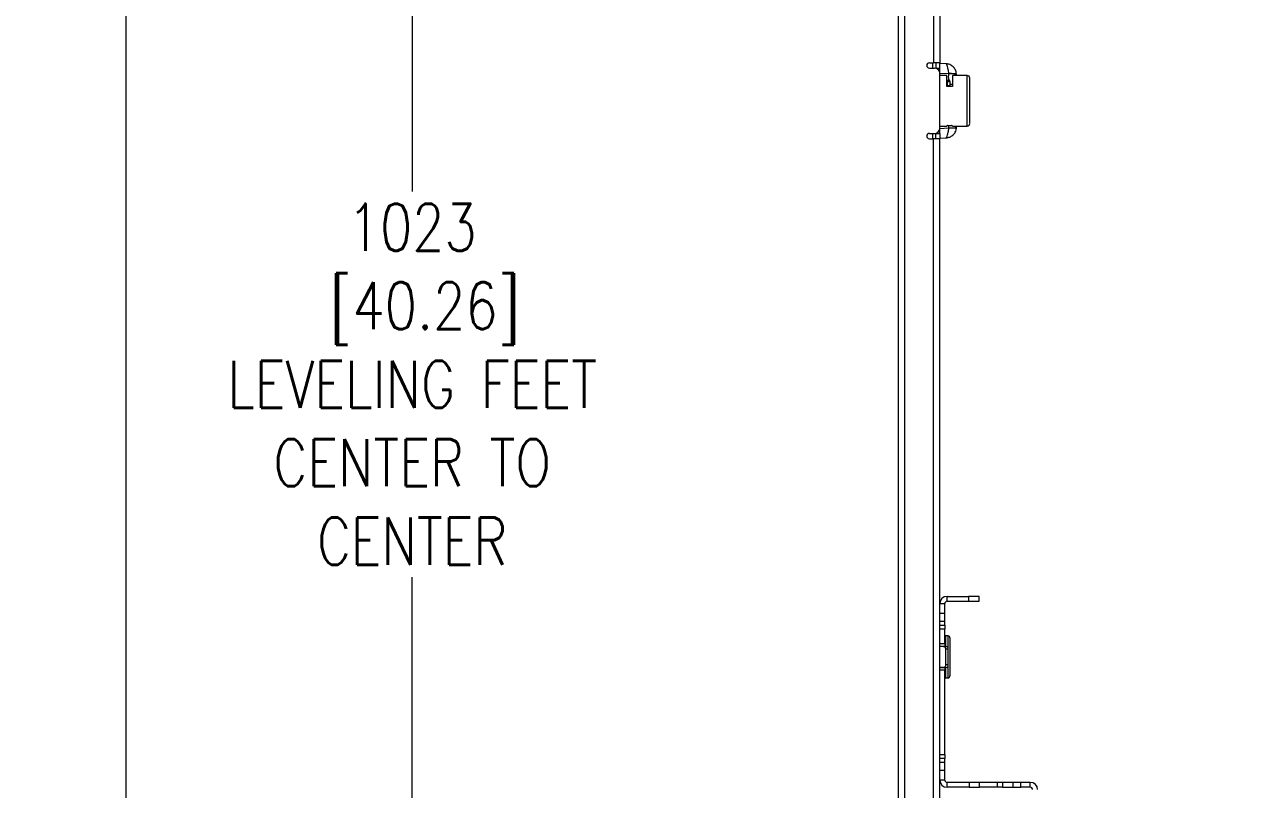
# Model space of a CAD drawing. Header units: inches. Extents: x 40138 to 76695, y -14500 to -5279.
# Drawn here: x 70116.6 to 70582.5, y -10538.8 to -10246.2 of the extents above; entities that cross this region are included whole.
import ezdxf

# ---------------------------------------------------------------- set-up
doc = ezdxf.new("R2010")
doc.units = ezdxf.units.IN
doc.header["$LTSCALE"] = 2
doc.header["$MEASUREMENT"] = 0
doc.header["$PDMODE"] = 35
doc.header["$PDSIZE"] = -1
doc.layers.add('M-ANNO-DIMS', color=7, linetype='Continuous', lineweight=13)
doc.layers.add('M-OBJECT-DETAILS', color=7, linetype='Continuous', lineweight=9)
doc.styles.get("Standard").update_dxf_attribs({"font": 'romans.shx', "width": 0.8})
doc.dimstyles.new('Details World Wide', dxfattribs={"dimscale": 4, "dimtxt": 4.5, "dimasz": 3.5, "dimexe": 0.75, "dimexo": 0.75, "dimgap": 0.75, "dimtad": 0, "dimtih": 1, "dimtoh": 1, "dimdec": 0, "dimzin": 4, "dimdsep": 46, "dimtxsty": 'Standard', "dimcen": 0, "dimclrd": 256, "dimclre": 256, "dimclrt": 256, "dimadec": 0, "dimazin": 1, "dimtfac": 1, "dimtdec": 0, "dimtmove": 0, "dimatfit": 3, "dimfxl": 1, "dimtolj": 1, "dimtzin": 0, "dimlwd": -1, "dimlwe": -1, "dimarcsym": 0})

# ---------------------------------------------------------------- blocks, each defined once
blk = doc.blocks.new('*D19')
at = {"layer": 'Defpoints', "color": 0, "transparency": 16777216}
for p in [(70465.07, -9764.1), (70264.92, -10786.8), (70465.07, -10786.8)]:
    blk.add_point(p, dxfattribs=at)
at = {"layer": 'M-ANNO-DIMS', "transparency": 16777216}
for p, q in [((70462.07, -9764.1), (70261.92, -9764.1)), ((70264.92, -9778.1), (70264.92, -10310.12)), ((70264.92, -10772.8), (70264.92, -10457.55)), ((70462.07, -10786.8), (70261.92, -10786.8))]:
    blk.add_line(p, q, dxfattribs=at)
for points in [[(70262.58, -9778.1), (70267.25, -9778.1), (70264.92, -9764.1)], [(70262.58, -10772.8), (70267.25, -10772.8), (70264.92, -10786.8)]]:
    blk.add_solid(points, dxfattribs=at)
at = {"layer": 'M-ANNO-DIMS', "transparency": 16777216, "insert": (70264.92, -10383.83), "char_height": 18, "attachment_point": 5}
blk.add_mtext('\\A1;1023\\P [40.26]\\PLEVELING FEET\\PCENTER TO\\PCENTER', dxfattribs=at)
blk = doc.blocks.new('*D81')
at = {"layer": 'Defpoints', "color": 0, "transparency": 16777216}
for p in [(70595.12, -9698.82), (70155.59, -10850.97), (70596.22, -10850.97)]:
    blk.add_point(p, dxfattribs=at)
at = {"layer": 'M-ANNO-DIMS', "transparency": 16777216}
for p, q in [((70592.12, -9698.82), (70152.59, -9698.82)), ((70155.59, -9712.82), (70155.59, -10082.76)), ((70155.59, -10836.97), (70155.59, -10146.19)), ((70593.22, -10850.97), (70152.59, -10850.97))]:
    blk.add_line(p, q, dxfattribs=at)
for points in [[(70153.25, -9712.82), (70157.92, -9712.82), (70155.59, -9698.82)], [(70153.25, -10836.97), (70157.92, -10836.97), (70155.59, -10850.97)]]:
    blk.add_solid(points, dxfattribs=at)
at = {"layer": 'M-ANNO-DIMS', "transparency": 16777216, "insert": (70155.59, -10114.47), "char_height": 18, "attachment_point": 5}
blk.add_mtext('\\A1;1152\\P [45.36]', dxfattribs=at)

msp = doc.modelspace()

# ---------------------------------------------------------------- linework, layer by layer
at = {"layer": 'M-OBJECT-DETAILS', "linetype": 'Continuous', "lineweight": 5}
for p, q in [((70450.92, -10759.2), (70450.92, -9791.7)), ((70453.328, -10759.2), (70453.328, -9791.7)), ((70464.281, -9831.252), (70464.281, -10260.95)), ((70466.689, -9831.252), (70466.689, -10260.95)), ((70462.689, -10260.95), (70464.281, -10260.95)), ((70462.689, -10262.95), (70464.689, -10262.95)), ((70463.977, -10262.95), (70463.977, -10260.95)), ((70466.689, -10260.95), (70464.281, -10260.95)), ((70465.17, -10260.95), (70465.17, -10262.95)), ((70465.17, -10262.95), (70466.689, -10262.95)), ((70465.17, -10262.95), (70465.17, -10263.009)), ((70466.689, -10262.95), (70466.689, -10260.95)), ((70466.689, -10264.95), (70466.689, -10262.95)), ((70469.254, -10261.289), (70466.77, -10261.163)), ((70469.249, -10261.289), (70469.254, -10261.289)), ((70466.689, -10264.894), (70470.106, -10265.074)), ((70466.689, -10285.95), (70466.689, -10264.95)), ((70469.364, -10265.8), (70466.689, -10265.8)), ((70470.484, -10267.65), (70469.684, -10267.65)), ((70470.484, -10268.006), (70469.684, -10268.006)), ((70469.684, -10268.102), (70469.684, -10268.006)), ((70470.106, -10265.074), (70470.107, -10265.086)), ((70470.484, -10268.006), (70470.484, -10267.65)), ((70470.484, -10268.006), (70470.484, -10268.102)), ((70477.164, -10265.8), (70471.564, -10265.8)), ((70473.044, -10265.8), (70473.044, -10265.273)), ((70477.164, -10285.1), (70477.164, -10265.8)), ((70469.684, -10269.175), (70469.364, -10269.175)), ((70471.564, -10270.054), (70469.364, -10270.054)), ((70469.684, -10268.102), (70470.484, -10268.102)), ((70469.684, -10269.571), (70469.684, -10268.102)), ((70469.684, -10269.571), (70470.484, -10269.571)), ((70470.484, -10268.102), (70470.484, -10269.571)), ((70471.564, -10269.175), (70470.484, -10269.175)), ((70466.689, -10285.1), (70469.364, -10285.1)), ((70466.689, -10286.006), (70470.106, -10285.826)), ((70466.689, -10287.95), (70466.689, -10285.95)), ((70469.364, -10285.005), (70469.364, -10285.005)), ((70469.614, -10284.967), (70471.064, -10284.967)), ((70470.106, -10285.826), (70470.12, -10284.967)), ((70471.564, -10285.037), (70471.564, -10285.037)), ((70471.564, -10285.1), (70477.164, -10285.1)), ((70472.972, -10286.272), (70473.044, -10285.627)), ((70473.044, -10285.627), (70473.044, -10285.1)), ((70462.689, -10287.95), (70464.689, -10287.95)), ((70462.689, -10289.95), (70464.281, -10289.95)), ((70463.977, -10289.95), (70463.977, -10287.95)), ((70464.281, -10719.648), (70464.281, -10289.95)), ((70466.689, -10289.95), (70464.281, -10289.95)), ((70465.17, -10287.891), (70465.17, -10287.95)), ((70465.17, -10287.95), (70466.689, -10287.95)), ((70465.17, -10289.95), (70465.17, -10287.95)), ((70466.689, -10287.95), (70466.689, -10289.95)), ((70466.689, -10289.741), (70469.254, -10289.611)), ((70466.689, -10719.648), (70466.689, -10289.95)), ((70469.254, -10289.611), (70469.249, -10289.611)), ((70466.689, -10467.72), (70468.586, -10467.72)), ((70468.586, -10471.434), (70468.586, -10467.72)), ((70469.475, -10466.831), (70469.475, -10464.934)), ((70469.475, -10464.934), (70477.689, -10464.934)), ((70469.475, -10466.831), (70477.689, -10466.831)), ((70477.689, -10464.934), (70477.689, -10466.831)), ((70481.689, -10464.934), (70477.689, -10464.934)), ((70477.689, -10466.831), (70481.689, -10466.831)), ((70481.689, -10466.831), (70481.689, -10464.934)), ((70468.586, -10471.434), (70466.689, -10471.434)), ((70468.586, -10474.434), (70468.586, -10471.434)), ((70466.689, -10474.434), (70468.586, -10474.434)), ((70466.689, -10475.934), (70468.586, -10475.934)), ((70466.753, -10477.434), (70466.689, -10477.434)), ((70466.753, -10482.984), (70466.753, -10477.434)), ((70468.586, -10477.434), (70466.753, -10477.434)), ((70468.586, -10475.934), (70468.586, -10474.434)), ((70468.586, -10475.934), (70468.586, -10477.434)), ((70468.586, -10482.984), (70468.586, -10477.434)), ((70469.836, -10480.084), (70468.886, -10480.084)), ((70468.886, -10480.084), (70468.886, -10484.084)), ((70469.836, -10484.581), (70469.836, -10480.084)), ((70470.586, -10480.834), (70470.586, -10495.334)), ((70466.689, -10482.984), (70466.753, -10482.984)), ((70466.689, -10483.984), (70468.586, -10483.984)), ((70468.139, -10484.084), (70466.689, -10484.084)), ((70466.753, -10482.984), (70468.586, -10482.984)), ((70468.139, -10484.084), (70469.088, -10484.084)), ((70468.586, -10482.984), (70468.586, -10483.984)), ((70469.005, -10491.084), (70469.005, -10485.084)), ((70469.954, -10485.084), (70469.005, -10485.084)), ((70469.954, -10491.084), (70469.954, -10485.084)), ((70469.954, -10491.084), (70469.005, -10491.084)), ((70469.836, -10496.084), (70469.836, -10491.587)), ((70468.139, -10492.084), (70466.689, -10492.084)), ((70466.689, -10492.184), (70468.586, -10492.184)), ((70466.689, -10493.184), (70466.753, -10493.184)), ((70466.753, -10525.434), (70466.753, -10493.184)), ((70468.586, -10493.184), (70466.753, -10493.184)), ((70468.139, -10492.084), (70469.088, -10492.084)), ((70468.586, -10492.184), (70468.586, -10493.184)), ((70468.586, -10525.434), (70468.586, -10493.184)), ((70468.886, -10492.084), (70468.886, -10496.084)), ((70468.886, -10496.084), (70469.836, -10496.084)), ((70466.689, -10525.434), (70466.753, -10525.434)), ((70468.586, -10526.934), (70466.689, -10526.934)), ((70468.586, -10528.434), (70466.689, -10528.434)), ((70466.753, -10525.434), (70468.586, -10525.434)), ((70468.586, -10525.434), (70468.586, -10526.934)), ((70468.586, -10528.434), (70468.586, -10526.934)), ((70468.586, -10531.434), (70468.586, -10528.434)), ((70466.689, -10531.434), (70468.586, -10531.434)), ((70468.586, -10535.148), (70468.586, -10531.434)), ((70468.586, -10535.148), (70466.689, -10535.148)), ((70469.475, -10537.934), (70469.475, -10536.037)), ((70477.873, -10536.037), (70469.475, -10536.037)), ((70477.873, -10537.934), (70469.475, -10537.934)), ((70477.873, -10536.037), (70477.873, -10537.934)), ((70481.873, -10536.037), (70477.873, -10536.037)), ((70477.873, -10537.934), (70481.873, -10537.934)), ((70481.873, -10537.934), (70481.873, -10536.037)), ((70488.689, -10536.037), (70481.873, -10536.037)), ((70488.689, -10537.934), (70481.873, -10537.934)), ((70488.689, -10536.037), (70488.689, -10537.934)), ((70490.689, -10536.037), (70488.689, -10536.037)), ((70490.689, -10537.934), (70488.689, -10537.934)), ((70490.689, -10536.037), (70490.689, -10537.934)), ((70494.689, -10536.037), (70490.689, -10536.037)), ((70490.689, -10537.934), (70494.689, -10537.934)), ((70494.689, -10537.934), (70494.689, -10536.037)), ((70497.689, -10536.037), (70494.689, -10536.037)), ((70494.689, -10537.934), (70497.689, -10537.934)), ((70497.689, -10537.934), (70497.689, -10536.037)), ((70501.3, -10536.037), (70497.689, -10536.037)), ((70501.3, -10537.934), (70497.689, -10537.934)), ((70501.3, -10537.934), (70501.3, -10536.037))]:
    msp.add_line(p, q, dxfattribs=at)
for centre, radius, start, end in [((70462.689, -10261.95), 1, 90, 180), ((70462.689, -10261.95), 1, 180, 270), ((70464.689, -10264.95), 2, 0, 90), ((70477.164, -10266.8), 1, 0, 90), ((70464.689, -10285.95), 2, 270, 0), ((70477.164, -10284.1), 1, 270, 0), ((70462.689, -10288.95), 1, 90, 180), ((70462.689, -10288.95), 1, 180, 270), ((70469.148, -10287.416), 2.198, 272.62605, 274.07824), ((70469.475, -10467.72), 2.786, 90, 180), ((70469.475, -10467.72), 0.889, 90, 180), ((70468.886, -10480.384), 0.3, 90, 180), ((70469.836, -10480.834), 0.75, 0, 90), ((70468.067, -10485.021), 0.94, 356.18844, 85.59825), ((70469.016, -10485.021), 0.94, 356.18844, 85.59825), ((70468.067, -10491.146), 0.94, 274.403, 3.8103), ((70469.016, -10491.146), 0.94, 274.403, 3.8103), ((70468.886, -10495.784), 0.3, 180, 270), ((70469.836, -10495.334), 0.75, 270, 0), ((70469.475, -10535.148), 2.786, 180, 270), ((70469.475, -10535.148), 0.889, 180, 270), ((70501.3, -10538.823), 2.786, 0, 90), ((70501.3, -10538.823), 0.889, 0, 90)]:
    msp.add_arc(centre, radius, start, end, dxfattribs=at)
for points, knots in [([(70470.106, -10265.074), (70470.096, -10264.776), (70470.077, -10264.207), (70469.919, -10263.249), (70469.639, -10262.318), (70469.353, -10261.688), (70469.21, -10261.35), (70469.235, -10261.31), (70469.249, -10261.289)], [0, 0, 0, 0, 0.14336987, 0.27378069, 0.5053891, 0.72919024, 0.85307379, 1, 1, 1, 1]), ([(70469.249, -10261.289), (70469.259, -10261.289), (70469.278, -10261.29), (70469.296, -10261.291), (70469.304, -10261.292)], [0, 0, 0, 0, 0.5601858, 1, 1, 1, 1]), ([(70469.271, -10261.29), (70469.267, -10261.29), (70469.261, -10261.289), (70469.254, -10261.289), (70469.252, -10261.289), (70469.251, -10261.289)], [0, 0, 0, 0, 0.5942285, 0.8119276, 1, 1, 1, 1]), ([(70472.994, -10265.203), (70472.974, -10264.936), (70472.932, -10264.403), (70472.584, -10263.412), (70471.813, -10262.355), (70470.752, -10261.69), (70469.844, -10261.369), (70469.468, -10261.317), (70469.274, -10261.29)], [0, 0, 0, 0, 0.12468775, 0.24941207, 0.49325157, 0.73869361, 0.86576916, 1, 1, 1, 1]), ([(70469.364, -10270.054), (70469.364, -10269.433), (70469.364, -10268.191), (70469.364, -10266.855), (70469.364, -10265.966), (70469.364, -10265.855), (70469.364, -10265.8)], [0, 0, 0, 0, 0.25000052, 0.50000048, 0.75000055, 1, 1, 1, 1]), ([(70470.159, -10267.65), (70470.155, -10267.619), (70470.05, -10266.77), (70470.079, -10265.912), (70470.107, -10265.086)], [0, 0, 0, 0, 0.0367433, 1, 1, 1, 1]), ([(70470.106, -10265.074), (70470.272, -10265.071), (70470.616, -10265.065), (70471.15, -10265.067), (70471.679, -10265.078), (70472.164, -10265.098), (70472.561, -10265.128), (70472.852, -10265.163), (70472.948, -10265.19), (70472.994, -10265.203)], [0, 0, 0, 0, 0.129328, 0.2683005, 0.4145231, 0.5646641, 0.7148115, 0.8610437, 1, 1, 1, 1]), ([(70473.044, -10265.273), (70473.035, -10265.26), (70473.015, -10265.234), (70472.846, -10265.195), (70472.563, -10265.158), (70472.165, -10265.126), (70471.68, -10265.102), (70471.151, -10265.087), (70470.617, -10265.081), (70470.273, -10265.084), (70470.107, -10265.086)], [0, 0, 0, 0, 0.1145153, 0.2375655, 0.3670428, 0.4999979, 0.632953, 0.7624355, 0.8854851, 1, 1, 1, 1]), ([(70471.564, -10265.8), (70471.564, -10265.855), (70471.564, -10265.966), (70471.564, -10266.855), (70471.564, -10268.191), (70471.564, -10269.433), (70471.564, -10270.054)], [0, 0, 0, 0, 0.2499995, 0.4999995, 0.7499995, 1, 1, 1, 1]), ([(70472.994, -10265.203), (70472.994, -10265.203), (70473.159, -10265.224), (70473.102, -10265.233), (70473.044, -10265.241)], [0, 0, 0, 0, 0.0000602, 1, 1, 1, 1]), ([(70473.044, -10265.241), (70473.044, -10265.247), (70473.044, -10265.257), (70473.044, -10265.268), (70473.044, -10265.273)], [0, 0, 0, 0, 0.5000035, 1, 1, 1, 1]), ([(70478.164, -10284.038), (70478.164, -10284.001), (70478.164, -10283.921), (70478.164, -10282.719), (70478.164, -10280.78), (70478.164, -10278.259), (70478.164, -10275.45), (70478.164, -10272.641), (70478.164, -10270.12), (70478.164, -10268.181), (70478.164, -10266.979), (70478.164, -10266.899), (70478.164, -10266.862)], [0, 0, 0, 0, 0.08643905, 0.18982912, 0.29321929, 0.39660982, 0.5, 0.60339019, 0.70678071, 0.81017086, 0.91356095, 1, 1, 1, 1]), ([(70469.249, -10289.611), (70469.235, -10289.59), (70469.21, -10289.55), (70469.353, -10289.212), (70469.639, -10288.582), (70469.919, -10287.652), (70470.076, -10286.694), (70470.096, -10286.125), (70470.106, -10285.826)], [0, 0, 0, 0, 0.1469513, 0.2708211, 0.4946199, 0.7261845, 0.8564621, 1, 1, 1, 1]), ([(70469.274, -10289.61), (70469.401, -10289.596), (70469.666, -10289.567), (70470.396, -10289.379), (70471.407, -10288.912), (70472.299, -10288.031), (70472.836, -10287.033), (70472.954, -10286.422), (70473.016, -10286.102)], [0, 0, 0, 0, 0.09452162, 0.1963953, 0.42353435, 0.68536666, 0.83481539, 1, 1, 1, 1]), ([(70469.614, -10284.967), (70469.582, -10284.967), (70469.534, -10284.968), (70469.475, -10284.973), (70469.431, -10284.979), (70469.395, -10284.987), (70469.369, -10284.996), (70469.365, -10285.002), (70469.364, -10285.005)], [0, 0, 0, 0, 0.238986, 0.3663937, 0.4988684, 0.673651, 0.8180289, 1, 1, 1, 1]), ([(70470.106, -10285.826), (70470.272, -10285.827), (70470.616, -10285.829), (70471.15, -10285.822), (70471.68, -10285.806), (70472.165, -10285.78), (70472.563, -10285.747), (70472.846, -10285.708), (70473.015, -10285.668), (70473.035, -10285.64), (70473.044, -10285.627)], [0, 0, 0, 0, 0.1145252, 0.2375873, 0.367081, 0.5000375, 0.632985, 0.7624595, 0.8855042, 1, 1, 1, 1]), ([(70471.564, -10285.037), (70471.556, -10285.03), (70471.541, -10285.015), (70471.427, -10284.989), (70471.291, -10284.973), (70471.165, -10284.967), (70471.098, -10284.967), (70471.064, -10284.967)], [0, 0, 0, 0, 0.2498784, 0.499997, 0.743218, 0.8700249, 1, 1, 1, 1]), ([(70469.251, -10289.611), (70469.252, -10289.611), (70469.254, -10289.611), (70469.261, -10289.611), (70469.267, -10289.61), (70469.271, -10289.61)], [0, 0, 0, 0, 0.18330808, 0.40268932, 1, 1, 1, 1])]:
    msp.add_open_spline(points, degree=3, knots=knots, dxfattribs=at)

# ---------------------------------------------------------------- dimensions: what is measured, and where the dimension line sits
at = {"layer": 'M-ANNO-DIMS'}
dim = msp.add_linear_dim(base=(70155.587, -10850.966), p1=(70595.124, -9698.822), p2=(70596.22, -10850.966), angle=90, dimstyle='Details World Wide', override={"dimpost": '\\X'}, dxfattribs=at)
dim.commit()
dim.dimension.update_dxf_attribs({"geometry": '*D81', "text_midpoint": (70155.587, -10114.473), "dimtype": 160})
dim = msp.add_linear_dim(base=(70264.917, -10786.8), p1=(70465.067, -9764.1), p2=(70465.067, -10786.8), angle=90, text='<>\\PLEVELING FEET\\PCENTER TO\\PCENTER', dimstyle='Details World Wide', override={"dimpost": '\\X'}, dxfattribs=at)
dim.commit()
dim.dimension.update_dxf_attribs({"geometry": '*D19', "text_midpoint": (70264.917, -10383.834), "dimtype": 160})

doc.saveas('drawing.dxf')
